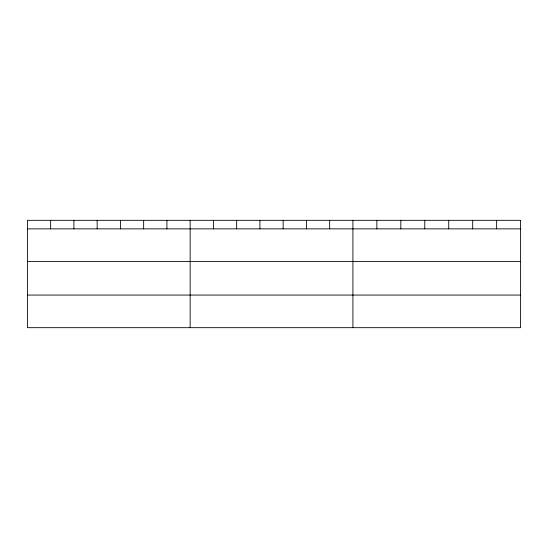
<?xml version="1.0" encoding="UTF-8"?>
<svg xmlns="http://www.w3.org/2000/svg" width="548" height="548" viewBox="0 0 548 548"><rect width="100%" height="100%" fill="white"/><g stroke="black" fill="none" stroke-linecap="round" stroke-linejoin="round"><path stroke-width="0.82" d="M27.4 228.865L520.6 228.865M27.4 261.478L520.6 261.478M27.4 295.071L520.6 295.071M496.646 220.323L496.646 228.865M472.691 220.323L472.691 228.865M448.737 220.323L448.737 228.865M424.775 220.323L424.775 228.865M400.821 220.323L400.821 228.865M376.866 220.323L376.866 228.865M352.912 220.323L352.912 327.677M329.663 220.323L329.663 228.865M306.407 220.323L306.407 228.865M283.158 220.323L283.158 228.865M259.91 220.323L259.91 228.865M236.661 220.323L236.661 228.865M213.405 220.323L213.405 228.865M190.156 220.323L190.156 327.677M166.907 220.323L166.907 228.865M143.651 220.323L143.651 228.865M120.402 220.323L120.402 228.865M97.154 220.323L97.154 228.865M73.905 220.323L73.905 228.865M50.649 220.323L50.649 228.865M520.6 220.323L27.4 220.323L27.4 327.677L520.6 327.677L520.6 220.323"/></g></svg>
